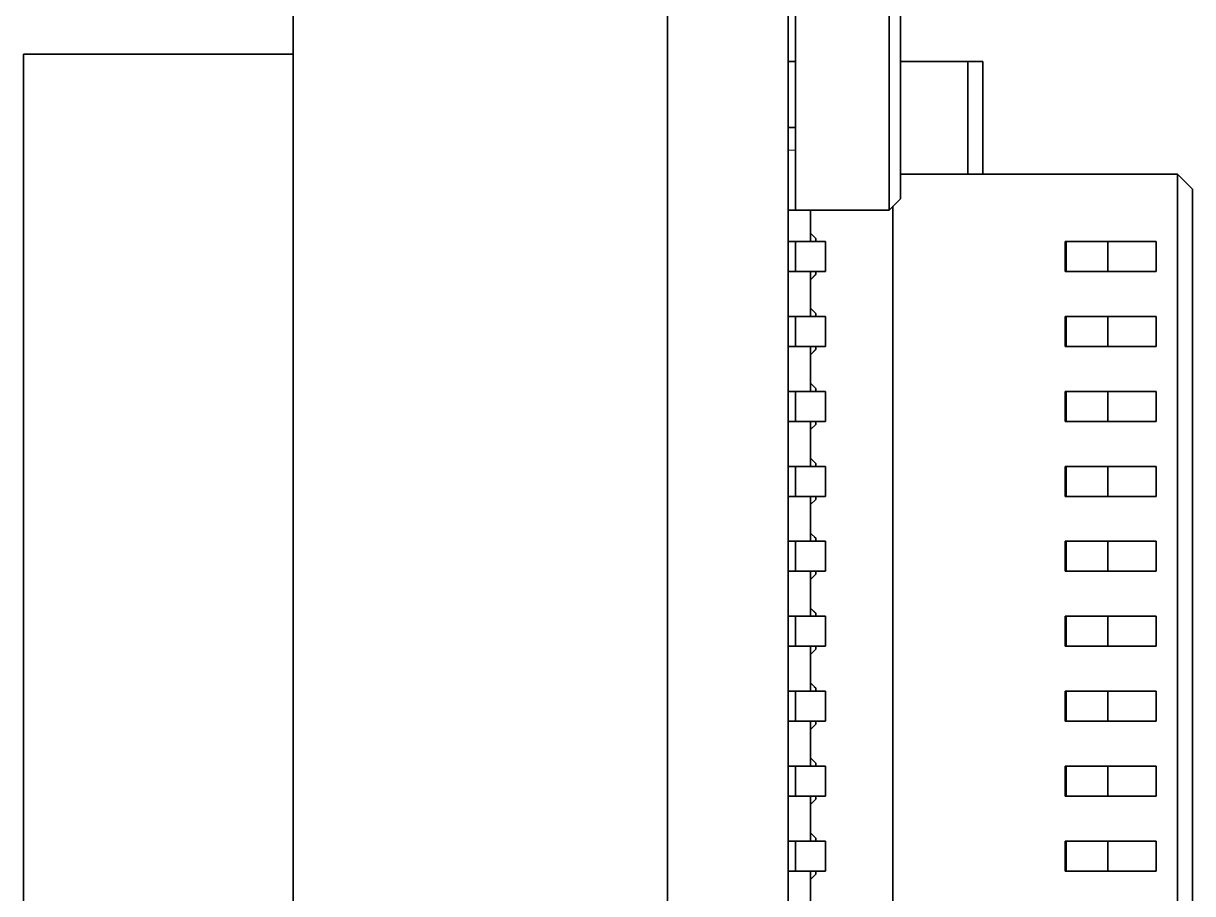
# Model space of a CAD drawing. Extents: x 386 to 1090, y 188 to 736.
# Drawn here: x 581.81 to 589.61, y 615.81 to 621.61 of the extents above; entities that cross this region are included whole.
import ezdxf

# ---------------------------------------------------------------- set-up
doc = ezdxf.new("R2010")
doc.units = 0

msp = doc.modelspace()

# ---------------------------------------------------------------- linework, layer by layer
at = {"color": 7, "lineweight": 35}
for p, q in [((586.108, 601.3088), (586.108, 630.3088)), ((586.9131, 601.3088), (586.9131, 630.3088))]:
    msp.add_line(p, q, dxfattribs=at)
at = {"color": 7, "lineweight": 35, "ltscale": 0.4}
msp.add_line((583.608, 606.4088), (583.608, 622.4088), dxfattribs=at)
at = {"color": 7, "lineweight": 35, "ltscale": 0.05}
for p, q in [((586.9631, 620.3688), (586.9631, 622.3688)), ((587.5881, 622.3688), (587.5881, 620.3688))]:
    msp.add_line(p, q, dxfattribs=at)
at = {"color": 7, "lineweight": 35, "ltscale": 0.046249}
for p, q in [((587.6631, 620.4438), (587.6631, 622.2938)), ((589.5131, 620.6088), (587.6631, 620.6088)), ((589.5131, 620.6088), (587.6631, 620.6088))]:
    msp.add_line(p, q, dxfattribs=at)
at = {"color": 7, "lineweight": 35, "ltscale": 0.28}
msp.add_line((581.808, 621.4088), (581.808, 610.2087), dxfattribs=at)
at = {"color": 7, "lineweight": 35, "ltscale": 0.045}
msp.add_line((581.808, 621.4088), (583.608, 621.4088), dxfattribs=at)
at = {"color": 7, "lineweight": 35, "ltscale": 0.00125}
for p, q in [((586.9131, 621.3588), (586.9631, 621.3588)), ((586.9131, 621.3588), (586.9631, 621.3588)), ((586.9631, 620.9188), (586.9131, 620.9188)), ((588.2131, 620.6588), (588.2131, 620.6088)), ((588.2131, 620.6088), (588.2131, 620.6588)), ((586.9131, 620.3688), (586.9631, 620.3688)), ((586.9631, 620.1588), (586.9131, 620.1588)), ((586.9131, 620.1588), (586.9631, 620.1588)), ((586.9631, 619.9587), (586.9131, 619.9587)), ((586.9131, 619.9587), (586.9631, 619.9587)), ((586.9131, 619.9587), (586.9631, 619.9587)), ((586.9631, 619.6588), (586.9131, 619.6588)), ((586.9131, 619.6588), (586.9631, 619.6588)), ((586.9631, 619.4587), (586.9131, 619.4587)), ((586.9131, 619.4587), (586.9631, 619.4587)), ((586.9131, 619.4587), (586.9631, 619.4587)), ((586.9631, 619.1588), (586.9131, 619.1588)), ((586.9131, 619.1588), (586.9631, 619.1588)), ((586.9631, 618.9587), (586.9131, 618.9587)), ((586.9131, 618.9587), (586.9631, 618.9587)), ((586.9131, 618.9587), (586.9631, 618.9587)), ((586.9631, 618.6588), (586.9131, 618.6588)), ((586.9131, 618.6588), (586.9631, 618.6588)), ((586.9131, 618.4587), (586.9631, 618.4587)), ((586.9631, 618.4587), (586.9131, 618.4587)), ((586.9131, 618.4587), (586.9631, 618.4587)), ((586.9631, 618.1588), (586.9131, 618.1588)), ((586.9131, 618.1588), (586.9631, 618.1588)), ((586.9631, 617.9587), (586.9131, 617.9587)), ((586.9131, 617.9587), (586.9631, 617.9587)), ((586.9131, 617.9587), (586.9631, 617.9587)), ((586.9631, 617.6588), (586.9131, 617.6588)), ((586.9131, 617.6588), (586.9631, 617.6588)), ((586.9631, 617.4587), (586.9131, 617.4587)), ((586.9131, 617.4587), (586.9631, 617.4587)), ((586.9131, 617.4587), (586.9631, 617.4587)), ((586.9131, 617.1588), (586.9631, 617.1588)), ((586.9631, 617.1588), (586.9131, 617.1588)), ((586.9131, 616.9587), (586.9631, 616.9587)), ((586.9631, 616.9587), (586.9131, 616.9587)), ((586.9131, 616.9587), (586.9631, 616.9587)), ((586.9631, 616.6588), (586.9131, 616.6588)), ((586.9131, 616.6588), (586.9631, 616.6588)), ((586.9131, 616.4587), (586.9631, 616.4587)), ((586.9131, 616.4587), (586.9631, 616.4587)), ((586.9631, 616.4587), (586.9131, 616.4587)), ((586.9631, 616.1588), (586.9131, 616.1588)), ((586.9131, 616.1588), (586.9631, 616.1588)), ((586.9631, 615.9587), (586.9131, 615.9587)), ((586.9131, 615.9587), (586.9631, 615.9587)), ((586.9131, 615.9587), (586.9631, 615.9587))]:
    msp.add_line(p, q, dxfattribs=at)
at = {"color": 7, "lineweight": 35, "ltscale": 0.011}
msp.add_line((586.9131, 620.9188), (586.9131, 621.3588), dxfattribs=at)
msp.add_line((586.9131, 620.9188), (586.9131, 621.3588), dxfattribs=at)
at = {"color": 7, "lineweight": 35, "ltscale": 0.011249}
msp.add_line((587.6631, 621.3588), (588.113, 621.3588), dxfattribs=at)
msp.add_line((587.6631, 621.3588), (588.113, 621.3588), dxfattribs=at)
at = {"color": 7, "lineweight": 35, "ltscale": 0.002501}
for p, q in [((588.113, 621.3588), (588.2131, 621.3588)), ((588.113, 621.3588), (588.2131, 621.3588)), ((589.613, 620.5088), (589.613, 620.4088)), ((589.613, 620.4088), (589.613, 620.5088))]:
    msp.add_line(p, q, dxfattribs=at)
at = {"color": 7, "lineweight": 35, "ltscale": 0.01875}
for p, q in [((588.113, 620.6088), (588.113, 621.3588)), ((588.113, 620.6088), (588.113, 621.3588)), ((588.2131, 620.6088), (588.2131, 621.3588)), ((588.2131, 620.6088), (588.2131, 621.3588)), ((588.2131, 621.3588), (588.2131, 620.6088))]:
    msp.add_line(p, q, dxfattribs=at)
at = {"color": 7, "lineweight": 35, "ltscale": 0.003749}
msp.add_line((586.9131, 620.9188), (586.9131, 620.7688), dxfattribs=at)
at = {"color": 7, "lineweight": 13, "ltscale": 0.00125}
msp.add_line((586.9131, 620.7688), (586.9631, 620.7688), dxfattribs=at)
at = {"color": 7, "lineweight": 35, "ltscale": 0.010001}
msp.add_line((586.9131, 620.3688), (586.9131, 620.7688), dxfattribs=at)
at = {"color": 7, "lineweight": 35, "ltscale": 0.003535}
msp.add_line((589.5131, 620.6088), (589.613, 620.5088), dxfattribs=at)
msp.add_line((589.5131, 620.6088), (589.613, 620.5088), dxfattribs=at)
at = {"color": 7, "lineweight": 35, "ltscale": 0.239999}
msp.add_line((589.5131, 620.6088), (589.5131, 611.0088), dxfattribs=at)
msp.add_line((589.5131, 620.6088), (589.5131, 611.0088), dxfattribs=at)
at = {"color": 7, "lineweight": 35, "ltscale": 0.235001}
msp.add_line((589.613, 611.1088), (589.613, 620.5088), dxfattribs=at)
msp.add_line((589.613, 611.1088), (589.613, 620.5088), dxfattribs=at)
msp.add_line((589.613, 611.1088), (589.613, 620.5088), dxfattribs=at)
at = {"color": 7, "lineweight": 35, "ltscale": 0.002652}
msp.add_line((587.6631, 620.4438), (587.5881, 620.3688), dxfattribs=at)
at = {"color": 7, "lineweight": 35, "ltscale": 0.015625}
msp.add_line((587.5881, 620.3688), (586.9631, 620.3688), dxfattribs=at)
at = {"color": 7, "lineweight": 35, "ltscale": 0.003876}
msp.add_line((587.063, 620.3688), (587.063, 620.2137), dxfattribs=at)
msp.add_line((587.063, 620.3688), (587.063, 620.2137), dxfattribs=at)
at = {"color": 7, "lineweight": 35, "ltscale": 0.253375}
msp.add_line((587.613, 610.2588), (587.613, 620.3938), dxfattribs=at)
msp.add_line((587.613, 610.2588), (587.613, 620.3938), dxfattribs=at)
at = {"color": 7, "lineweight": 35, "ltscale": 0.234625}
msp.add_line((587.613, 611.0088), (587.613, 620.3938), dxfattribs=at)
at = {"color": 7, "lineweight": 35, "ltscale": 0.001238}
for p, q in [((587.0981, 620.1788), (587.063, 620.2137)), ((587.0981, 620.1788), (587.063, 620.2137)), ((587.0981, 620.1788), (587.063, 620.2137)), ((587.0981, 619.6788), (587.063, 619.7137)), ((587.0981, 619.6788), (587.063, 619.7137)), ((587.0981, 619.6788), (587.063, 619.7137)), ((587.0981, 619.1788), (587.063, 619.2137)), ((587.0981, 619.1788), (587.063, 619.2137)), ((587.0981, 619.1788), (587.063, 619.2137)), ((587.0981, 618.6788), (587.063, 618.7137)), ((587.063, 618.7137), (587.0981, 618.6788)), ((587.0981, 618.6788), (587.063, 618.7137)), ((587.0981, 618.1788), (587.063, 618.2137)), ((587.0981, 618.1788), (587.063, 618.2137)), ((587.0981, 618.1788), (587.063, 618.2137)), ((587.0981, 617.6788), (587.063, 617.7137)), ((587.063, 617.7137), (587.0981, 617.6788)), ((587.0981, 617.6788), (587.063, 617.7137)), ((587.0981, 617.1788), (587.063, 617.2137)), ((587.0981, 617.1788), (587.063, 617.2137)), ((587.0981, 617.1788), (587.063, 617.2137)), ((587.0981, 616.6788), (587.063, 616.7137)), ((587.0981, 616.6788), (587.063, 616.7137)), ((587.0981, 616.6788), (587.063, 616.7137)), ((587.0981, 616.1788), (587.063, 616.2137)), ((587.0981, 616.1788), (587.063, 616.2137)), ((587.0981, 616.1788), (587.063, 616.2137))]:
    msp.add_line(p, q, dxfattribs=at)
at = {"color": 7, "lineweight": 35, "ltscale": 0.001375}
for p, q in [((587.063, 620.2137), (587.063, 620.1588)), ((587.063, 620.2137), (587.063, 620.1588)), ((587.063, 619.9587), (587.063, 619.9037)), ((587.063, 619.9587), (587.063, 619.9037)), ((587.063, 619.7137), (587.063, 619.6588)), ((587.063, 619.7137), (587.063, 619.6588)), ((587.063, 619.4587), (587.063, 619.4037)), ((587.063, 619.4587), (587.063, 619.4037)), ((587.063, 619.2137), (587.063, 619.1588)), ((587.063, 619.2137), (587.063, 619.1588)), ((587.063, 618.9587), (587.063, 618.9037)), ((587.063, 618.9587), (587.063, 618.9037)), ((587.063, 618.7137), (587.063, 618.6588)), ((587.063, 618.7137), (587.063, 618.6588)), ((587.063, 618.4587), (587.063, 618.4037)), ((587.063, 618.4587), (587.063, 618.4037)), ((587.063, 618.2137), (587.063, 618.1588)), ((587.063, 618.2137), (587.063, 618.1588)), ((587.063, 617.9587), (587.063, 617.9037)), ((587.063, 617.9587), (587.063, 617.9037)), ((587.063, 617.7137), (587.063, 617.6588)), ((587.063, 617.7137), (587.063, 617.6588)), ((587.063, 617.4587), (587.063, 617.4037)), ((587.063, 617.4587), (587.063, 617.4037)), ((587.063, 617.2137), (587.063, 617.1588)), ((587.063, 617.2137), (587.063, 617.1588)), ((587.063, 616.9587), (587.063, 616.9037)), ((587.063, 616.9587), (587.063, 616.9037)), ((587.063, 616.7137), (587.063, 616.6588)), ((587.063, 616.7137), (587.063, 616.6588)), ((587.063, 616.4587), (587.063, 616.4037)), ((587.063, 616.4587), (587.063, 616.4037)), ((587.063, 616.2137), (587.063, 616.1588)), ((587.063, 616.2137), (587.063, 616.1588)), ((587.063, 615.9587), (587.063, 615.9037)), ((587.063, 615.9587), (587.063, 615.9037))]:
    msp.add_line(p, q, dxfattribs=at)
at = {"color": 7, "lineweight": 35, "ltscale": 0.000363611}
for p, q in [((587.0878, 620.189), (587.0981, 620.1788)), ((587.0878, 619.689), (587.0981, 619.6788)), ((587.0878, 619.189), (587.0981, 619.1788)), ((587.0878, 618.189), (587.0981, 618.1788)), ((587.0878, 617.189), (587.0981, 617.1788)), ((587.0878, 616.689), (587.0981, 616.6788)), ((587.0878, 616.189), (587.0981, 616.1788))]:
    msp.add_line(p, q, dxfattribs=at)
at = {"color": 7, "lineweight": 35, "ltscale": 0.005}
for p, q in [((586.9131, 620.1588), (586.9131, 619.9587)), ((586.9131, 620.1588), (586.9131, 619.9587)), ((586.9631, 620.1588), (587.1631, 620.1588)), ((586.9631, 620.1588), (586.9631, 619.9587)), ((586.9631, 620.1588), (586.9631, 619.9587)), ((586.9631, 620.1588), (587.1631, 620.1588)), ((587.1631, 620.1588), (587.1631, 619.9587)), ((587.1631, 620.1588), (587.1631, 619.9587)), ((587.1631, 619.9587), (587.1631, 620.1588)), ((588.763, 620.1588), (588.763, 619.9587)), ((588.763, 620.1588), (588.763, 619.9587)), ((588.7685, 619.9587), (588.7685, 620.1588)), ((588.7685, 620.1588), (588.7685, 619.9587)), ((588.7686, 620.1588), (588.7686, 619.9587)), ((589.048, 620.1588), (589.048, 619.9587)), ((589.048, 620.1588), (589.048, 619.9587)), ((589.3702, 619.9587), (589.3702, 620.1588)), ((589.3702, 619.9587), (589.3702, 620.1588)), ((586.9631, 619.9587), (587.1631, 619.9587)), ((586.9631, 619.9587), (587.1631, 619.9587)), ((586.9131, 619.6588), (586.9131, 619.4587)), ((586.9131, 619.6588), (586.9131, 619.4587)), ((586.9631, 619.6588), (587.1631, 619.6588)), ((586.9631, 619.6588), (586.9631, 619.4587)), ((586.9631, 619.6588), (587.1631, 619.6588)), ((586.9631, 619.6588), (586.9631, 619.4587)), ((587.1631, 619.6588), (587.1631, 619.4587)), ((587.1631, 619.6588), (587.1631, 619.4587)), ((587.1631, 619.4587), (587.1631, 619.6588)), ((588.763, 619.6588), (588.763, 619.4587)), ((588.763, 619.6588), (588.763, 619.4587)), ((588.7685, 619.4587), (588.7685, 619.6588)), ((588.7685, 619.6588), (588.7685, 619.4587)), ((588.7686, 619.6588), (588.7686, 619.4587)), ((589.048, 619.6588), (589.048, 619.4587)), ((589.048, 619.6588), (589.048, 619.4587)), ((589.3702, 619.4587), (589.3702, 619.6588)), ((589.3702, 619.4587), (589.3702, 619.6588)), ((586.9631, 619.4587), (587.1631, 619.4587)), ((586.9631, 619.4587), (587.1631, 619.4587)), ((586.9131, 619.1588), (586.9131, 618.9587)), ((586.9131, 619.1588), (586.9131, 618.9587)), ((586.9631, 619.1588), (587.1631, 619.1588)), ((586.9631, 619.1588), (586.9631, 618.9587)), ((586.9631, 619.1588), (587.1631, 619.1588)), ((586.9631, 619.1588), (586.9631, 618.9587)), ((587.1631, 619.1588), (587.1631, 618.9587)), ((587.1631, 619.1588), (587.1631, 618.9587)), ((587.1631, 618.9587), (587.1631, 619.1588)), ((588.763, 619.1588), (588.763, 618.9587)), ((588.763, 619.1588), (588.763, 618.9587)), ((588.7685, 618.9587), (588.7685, 619.1588)), ((588.7685, 619.1588), (588.7685, 618.9587)), ((588.7686, 619.1588), (588.7686, 618.9587)), ((589.048, 619.1588), (589.048, 618.9587)), ((589.048, 619.1588), (589.048, 618.9587)), ((589.3702, 618.9587), (589.3702, 619.1588)), ((589.3702, 618.9587), (589.3702, 619.1588)), ((586.9631, 618.9587), (587.1631, 618.9587)), ((586.9631, 618.9587), (587.1631, 618.9587)), ((586.9131, 618.6588), (586.9131, 618.4587)), ((586.9131, 618.6588), (586.9131, 618.4587)), ((586.9631, 618.6588), (587.1631, 618.6588)), ((586.9631, 618.6588), (586.9631, 618.4587)), ((586.9631, 618.6588), (587.1631, 618.6588)), ((586.9631, 618.6588), (586.9631, 618.4587)), ((587.1631, 618.6588), (587.1631, 618.4587)), ((587.1631, 618.6588), (587.1631, 618.4587)), ((587.1631, 618.4587), (587.1631, 618.6588)), ((588.763, 618.6588), (588.763, 618.4587)), ((588.763, 618.6588), (588.763, 618.4587)), ((588.7685, 618.4587), (588.7685, 618.6588)), ((588.7685, 618.6588), (588.7685, 618.4587)), ((588.7686, 618.6588), (588.7686, 618.4587)), ((589.048, 618.6588), (589.048, 618.4587)), ((589.048, 618.6588), (589.048, 618.4587)), ((589.3702, 618.4587), (589.3702, 618.6588)), ((589.3702, 618.4587), (589.3702, 618.6588)), ((586.9631, 618.4587), (587.1631, 618.4587)), ((586.9631, 618.4587), (587.1631, 618.4587)), ((586.9131, 618.1588), (586.9131, 617.9587)), ((586.9131, 618.1588), (586.9131, 617.9587)), ((586.9631, 618.1588), (587.1631, 618.1588)), ((586.9631, 618.1588), (586.9631, 617.9587)), ((586.9631, 618.1588), (587.1631, 618.1588)), ((586.9631, 618.1588), (586.9631, 617.9587)), ((587.1631, 618.1588), (587.1631, 617.9587)), ((587.1631, 618.1588), (587.1631, 617.9587)), ((587.1631, 617.9587), (587.1631, 618.1588)), ((588.763, 618.1588), (588.763, 617.9587)), ((588.763, 618.1588), (588.763, 617.9587)), ((588.7685, 617.9587), (588.7685, 618.1588)), ((588.7685, 618.1588), (588.7685, 617.9587)), ((588.7686, 618.1588), (588.7686, 617.9587)), ((589.048, 618.1588), (589.048, 617.9587)), ((589.048, 618.1588), (589.048, 617.9587)), ((589.3702, 617.9587), (589.3702, 618.1588)), ((589.3702, 617.9587), (589.3702, 618.1588)), ((586.9631, 617.9587), (587.1631, 617.9587)), ((586.9631, 617.9587), (587.1631, 617.9587)), ((586.9131, 617.6588), (586.9131, 617.4587)), ((586.9131, 617.6588), (586.9131, 617.4587)), ((586.9631, 617.6588), (587.1631, 617.6588)), ((586.9631, 617.6588), (586.9631, 617.4587)), ((586.9631, 617.6588), (587.1631, 617.6588)), ((586.9631, 617.6588), (586.9631, 617.4587)), ((587.1631, 617.6588), (587.1631, 617.4587)), ((587.1631, 617.6588), (587.1631, 617.4587)), ((587.1631, 617.4587), (587.1631, 617.6588)), ((588.763, 617.6588), (588.763, 617.4587)), ((588.763, 617.6588), (588.763, 617.4587)), ((588.7685, 617.4587), (588.7685, 617.6588)), ((588.7685, 617.6588), (588.7685, 617.4587)), ((588.7686, 617.6588), (588.7686, 617.4587)), ((589.048, 617.6588), (589.048, 617.4587)), ((589.048, 617.6588), (589.048, 617.4587)), ((589.3702, 617.4587), (589.3702, 617.6588)), ((589.3702, 617.4587), (589.3702, 617.6588)), ((586.9631, 617.4587), (587.1631, 617.4587)), ((586.9631, 617.4587), (587.1631, 617.4587)), ((586.9131, 617.1588), (586.9131, 616.9587)), ((586.9131, 617.1588), (586.9131, 616.9587)), ((586.9631, 617.1588), (586.9631, 616.9587)), ((586.9631, 617.1588), (586.9631, 616.9587)), ((586.9631, 617.1588), (587.1631, 617.1588)), ((586.9631, 617.1588), (587.1631, 617.1588)), ((587.1631, 617.1588), (587.1631, 616.9587)), ((587.1631, 617.1588), (587.1631, 616.9587)), ((587.1631, 616.9587), (587.1631, 617.1588)), ((588.763, 617.1588), (588.763, 616.9587)), ((588.763, 617.1588), (588.763, 616.9587)), ((588.7685, 617.1588), (588.7685, 616.9587)), ((588.7685, 616.9587), (588.7685, 617.1588)), ((588.7686, 617.1588), (588.7686, 616.9587)), ((589.048, 617.1588), (589.048, 616.9587)), ((589.048, 617.1588), (589.048, 616.9587)), ((589.3702, 616.9587), (589.3702, 617.1588)), ((589.3702, 616.9587), (589.3702, 617.1588)), ((586.9631, 616.9587), (587.1631, 616.9587)), ((586.9631, 616.9587), (587.1631, 616.9587)), ((586.9131, 616.6588), (586.9131, 616.4587)), ((586.9131, 616.6588), (586.9131, 616.4587)), ((586.9631, 616.6588), (587.1631, 616.6588)), ((586.9631, 616.6588), (586.9631, 616.4587)), ((586.9631, 616.6588), (586.9631, 616.4587)), ((586.9631, 616.6588), (587.1631, 616.6588)), ((587.1631, 616.6588), (587.1631, 616.4587)), ((587.1631, 616.6588), (587.1631, 616.4587)), ((587.1631, 616.4587), (587.1631, 616.6588)), ((588.763, 616.6588), (588.763, 616.4587)), ((588.763, 616.6588), (588.763, 616.4587)), ((588.7685, 616.6588), (588.7685, 616.4587)), ((588.7685, 616.4587), (588.7685, 616.6588)), ((588.7686, 616.6588), (588.7686, 616.4587)), ((589.048, 616.6588), (589.048, 616.4587)), ((589.048, 616.6588), (589.048, 616.4587)), ((589.3702, 616.4587), (589.3702, 616.6588)), ((589.3702, 616.4587), (589.3702, 616.6588)), ((586.9631, 616.4587), (587.1631, 616.4587)), ((586.9631, 616.4587), (587.1631, 616.4587)), ((586.9131, 616.1588), (586.9131, 615.9587)), ((586.9131, 616.1588), (586.9131, 615.9587)), ((586.9631, 616.1588), (587.1631, 616.1588)), ((586.9631, 616.1588), (586.9631, 615.9587)), ((586.9631, 616.1588), (586.9631, 615.9587)), ((586.9631, 616.1588), (587.1631, 616.1588)), ((587.1631, 616.1588), (587.1631, 615.9587)), ((587.1631, 616.1588), (587.1631, 615.9587)), ((587.1631, 615.9587), (587.1631, 616.1588)), ((588.763, 616.1588), (588.763, 615.9587)), ((588.763, 616.1588), (588.763, 615.9587)), ((588.7685, 616.1588), (588.7685, 615.9587)), ((588.7685, 615.9587), (588.7685, 616.1588)), ((588.7686, 616.1588), (588.7686, 615.9587)), ((589.048, 616.1588), (589.048, 615.9587)), ((589.048, 616.1588), (589.048, 615.9587)), ((589.3702, 615.9587), (589.3702, 616.1588)), ((589.3702, 615.9587), (589.3702, 616.1588)), ((586.9631, 615.9587), (587.1631, 615.9587)), ((586.9631, 615.9587), (587.1631, 615.9587))]:
    msp.add_line(p, q, dxfattribs=at)
at = {"color": 7, "lineweight": 35, "ltscale": 0.000500488}
for p, q in [((587.0981, 620.1588), (587.0981, 620.1788)), ((587.0981, 620.1588), (587.0981, 620.1788)), ((587.0981, 619.6588), (587.0981, 619.6788)), ((587.0981, 619.6588), (587.0981, 619.6788)), ((587.0981, 619.1588), (587.0981, 619.1788)), ((587.0981, 619.1588), (587.0981, 619.1788)), ((587.0981, 618.6588), (587.0981, 618.6788)), ((587.0981, 618.6588), (587.0981, 618.6788)), ((587.0981, 618.1588), (587.0981, 618.1788)), ((587.0981, 618.1588), (587.0981, 618.1788)), ((587.0981, 617.6588), (587.0981, 617.6788)), ((587.0981, 617.6588), (587.0981, 617.6788)), ((587.0981, 617.1588), (587.0981, 617.1788)), ((587.0981, 617.1588), (587.0981, 617.1788)), ((587.0981, 616.6588), (587.0981, 616.6788)), ((587.0981, 616.6588), (587.0981, 616.6788)), ((587.0981, 616.1588), (587.0981, 616.1788)), ((587.0981, 616.1588), (587.0981, 616.1788))]:
    msp.add_line(p, q, dxfattribs=at)
at = {"color": 7, "lineweight": 35, "ltscale": 0.000137329}
for p, q in [((588.763, 620.1588), (588.7685, 620.1588)), ((588.763, 619.9587), (588.7685, 619.9587)), ((588.763, 619.6588), (588.7685, 619.6588)), ((588.763, 619.4587), (588.7685, 619.4587)), ((588.763, 619.1588), (588.7685, 619.1588)), ((588.763, 618.9587), (588.7685, 618.9587)), ((588.763, 618.6588), (588.7685, 618.6588)), ((588.763, 618.4587), (588.7685, 618.4587)), ((588.763, 618.1588), (588.7685, 618.1588)), ((588.763, 617.9587), (588.7685, 617.9587)), ((588.763, 617.6588), (588.7685, 617.6588)), ((588.763, 617.4587), (588.7685, 617.4587)), ((588.763, 617.1588), (588.7685, 617.1588)), ((588.763, 616.9587), (588.7685, 616.9587)), ((588.763, 616.6588), (588.7685, 616.6588)), ((588.763, 616.4587), (588.7685, 616.4587)), ((588.763, 616.1588), (588.7685, 616.1588)), ((588.763, 615.9587), (588.7685, 615.9587))]:
    msp.add_line(p, q, dxfattribs=at)
at = {"color": 7, "lineweight": 35, "ltscale": 0.000138855}
for p, q in [((588.763, 620.1588), (588.7686, 620.1588)), ((588.763, 619.9587), (588.7686, 619.9587)), ((588.763, 619.6588), (588.7686, 619.6588)), ((588.763, 619.4587), (588.7686, 619.4587)), ((588.763, 619.1588), (588.7686, 619.1588)), ((588.763, 618.9587), (588.7686, 618.9587)), ((588.763, 618.6588), (588.7686, 618.6588)), ((588.763, 618.4587), (588.7686, 618.4587)), ((588.763, 618.1588), (588.7686, 618.1588)), ((588.763, 617.9587), (588.7686, 617.9587)), ((588.763, 617.6588), (588.7686, 617.6588)), ((588.763, 617.4587), (588.7686, 617.4587)), ((588.763, 617.1588), (588.7686, 617.1588)), ((588.763, 616.9587), (588.7686, 616.9587)), ((588.763, 616.6588), (588.7686, 616.6588)), ((588.763, 616.4587), (588.7686, 616.4587)), ((588.763, 616.1588), (588.7686, 616.1588)), ((588.763, 615.9587), (588.7686, 615.9587))]:
    msp.add_line(p, q, dxfattribs=at)
at = {"color": 7, "lineweight": 35, "ltscale": 0.006985}
for p, q in [((589.048, 620.1588), (588.7686, 620.1588)), ((588.7686, 619.9587), (589.048, 619.9587)), ((589.048, 619.6588), (588.7686, 619.6588)), ((588.7686, 619.4587), (589.048, 619.4587)), ((589.048, 619.1588), (588.7686, 619.1588)), ((588.7686, 618.9587), (589.048, 618.9587)), ((589.048, 618.6588), (588.7686, 618.6588)), ((588.7686, 618.4587), (589.048, 618.4587)), ((589.048, 618.1588), (588.7686, 618.1588)), ((588.7686, 617.9587), (589.048, 617.9587)), ((589.048, 617.6588), (588.7686, 617.6588)), ((588.7686, 617.4587), (589.048, 617.4587)), ((589.048, 617.1588), (588.7686, 617.1588)), ((588.7686, 616.9587), (589.048, 616.9587)), ((589.048, 616.6588), (588.7686, 616.6588)), ((588.7686, 616.4587), (589.048, 616.4587)), ((589.048, 616.1588), (588.7686, 616.1588)), ((588.7686, 615.9587), (589.048, 615.9587))]:
    msp.add_line(p, q, dxfattribs=at)
at = {"color": 7, "lineweight": 35, "ltscale": 0.004863}
for p, q in [((588.7686, 620.1588), (588.9631, 620.1588)), ((588.7686, 619.9587), (588.9631, 619.9587)), ((588.7686, 619.6588), (588.9631, 619.6588)), ((588.7686, 619.4587), (588.9631, 619.4587)), ((588.7686, 619.1588), (588.9631, 619.1588)), ((588.7686, 618.9587), (588.9631, 618.9587)), ((588.7686, 618.6588), (588.9631, 618.6588)), ((588.7686, 618.4587), (588.9631, 618.4587)), ((588.7686, 618.1588), (588.9631, 618.1588)), ((588.7686, 617.9587), (588.9631, 617.9587)), ((588.7686, 617.6588), (588.9631, 617.6588)), ((588.7686, 617.4587), (588.9631, 617.4587)), ((588.7686, 617.1588), (588.9631, 617.1588)), ((588.7686, 616.9587), (588.9631, 616.9587)), ((588.7686, 616.6588), (588.9631, 616.6588)), ((588.7686, 616.4587), (588.9631, 616.4587)), ((588.7686, 616.1588), (588.9631, 616.1588)), ((588.7686, 615.9587), (588.9631, 615.9587))]:
    msp.add_line(p, q, dxfattribs=at)
at = {"color": 7, "lineweight": 35, "ltscale": 0.002122}
for p, q in [((588.9631, 620.1588), (589.048, 620.1588)), ((588.9631, 619.9587), (589.048, 619.9587)), ((588.9631, 619.6588), (589.048, 619.6588)), ((588.9631, 619.4587), (589.048, 619.4587)), ((588.9631, 619.1588), (589.048, 619.1588)), ((588.9631, 618.9587), (589.048, 618.9587)), ((588.9631, 618.6588), (589.048, 618.6588)), ((588.9631, 618.4587), (589.048, 618.4587)), ((588.9631, 618.1588), (589.048, 618.1588)), ((588.9631, 617.9587), (589.048, 617.9587)), ((588.9631, 617.6588), (589.048, 617.6588)), ((588.9631, 617.4587), (589.048, 617.4587)), ((588.9631, 617.1588), (589.048, 617.1588)), ((588.9631, 616.9587), (589.048, 616.9587)), ((588.9631, 616.6588), (589.048, 616.6588)), ((588.9631, 616.4587), (589.048, 616.4587)), ((588.9631, 616.1588), (589.048, 616.1588)), ((588.9631, 615.9587), (589.048, 615.9587))]:
    msp.add_line(p, q, dxfattribs=at)
at = {"color": 7, "lineweight": 35, "ltscale": 0.008055}
for p, q in [((589.048, 620.1588), (589.3702, 620.1588)), ((589.048, 620.1588), (589.3702, 620.1588)), ((589.048, 619.9587), (589.3702, 619.9587)), ((589.048, 619.9587), (589.3702, 619.9587)), ((589.048, 619.6588), (589.3702, 619.6588)), ((589.048, 619.6588), (589.3702, 619.6588)), ((589.048, 619.4587), (589.3702, 619.4587)), ((589.048, 619.4587), (589.3702, 619.4587)), ((589.048, 619.1588), (589.3702, 619.1588)), ((589.048, 619.1588), (589.3702, 619.1588)), ((589.048, 618.9587), (589.3702, 618.9587)), ((589.048, 618.9587), (589.3702, 618.9587)), ((589.048, 618.6588), (589.3702, 618.6588)), ((589.048, 618.6588), (589.3702, 618.6588)), ((589.048, 618.4587), (589.3702, 618.4587)), ((589.048, 618.4587), (589.3702, 618.4587)), ((589.048, 618.1588), (589.3702, 618.1588)), ((589.048, 618.1588), (589.3702, 618.1588)), ((589.048, 617.9587), (589.3702, 617.9587)), ((589.048, 617.9587), (589.3702, 617.9587)), ((589.048, 617.6588), (589.3702, 617.6588)), ((589.048, 617.6588), (589.3702, 617.6588)), ((589.048, 617.4587), (589.3702, 617.4587)), ((589.048, 617.4587), (589.3702, 617.4587)), ((589.048, 617.1588), (589.3702, 617.1588)), ((589.048, 617.1588), (589.3702, 617.1588)), ((589.048, 616.9587), (589.3702, 616.9587)), ((589.048, 616.9587), (589.3702, 616.9587)), ((589.048, 616.6588), (589.3702, 616.6588)), ((589.048, 616.6588), (589.3702, 616.6588)), ((589.048, 616.4587), (589.3702, 616.4587)), ((589.048, 616.4587), (589.3702, 616.4587)), ((589.048, 616.1588), (589.3702, 616.1588)), ((589.048, 616.1588), (589.3702, 616.1588)), ((589.048, 615.9587), (589.3702, 615.9587)), ((589.048, 615.9587), (589.3702, 615.9587))]:
    msp.add_line(p, q, dxfattribs=at)
at = {"color": 7, "lineweight": 35, "ltscale": 0.003036}
for p, q in [((586.9131, 619.9587), (587.0345, 619.9587)), ((586.9131, 619.9587), (587.0345, 619.9587)), ((586.9131, 619.4587), (587.0345, 619.4587)), ((586.9131, 619.4587), (587.0345, 619.4587)), ((586.9131, 618.9587), (587.0345, 618.9587)), ((586.9131, 618.9587), (587.0345, 618.9587)), ((586.9131, 618.4587), (587.0345, 618.4587)), ((586.9131, 618.4587), (587.0345, 618.4587)), ((586.9131, 617.9587), (587.0345, 617.9587)), ((586.9131, 617.9587), (587.0345, 617.9587)), ((586.9131, 617.4587), (587.0345, 617.4587)), ((586.9131, 617.4587), (587.0345, 617.4587)), ((586.9131, 616.9587), (587.0345, 616.9587)), ((586.9131, 616.9587), (587.0345, 616.9587)), ((586.9131, 616.4587), (587.0345, 616.4587)), ((586.9131, 616.4587), (587.0345, 616.4587)), ((586.9131, 615.9587), (587.0345, 615.9587)), ((586.9131, 615.9587), (587.0345, 615.9587))]:
    msp.add_line(p, q, dxfattribs=at)
at = {"color": 7, "lineweight": 35, "ltscale": 0.002504}
for p, q in [((586.9631, 619.9587), (587.0632, 619.9587)), ((586.9631, 619.4587), (587.0632, 619.4587))]:
    msp.add_line(p, q, dxfattribs=at)
at = {"color": 7, "lineweight": 35, "ltscale": 0.000712585}
for p, q in [((587.0345, 619.9587), (587.063, 619.9587)), ((587.063, 619.9587), (587.0345, 619.9587)), ((587.0345, 619.4587), (587.063, 619.4587)), ((587.063, 619.4587), (587.0345, 619.4587)), ((587.0345, 618.9587), (587.063, 618.9587)), ((587.063, 618.9587), (587.0345, 618.9587)), ((587.0345, 618.4587), (587.063, 618.4587)), ((587.063, 618.4587), (587.0345, 618.4587)), ((587.0345, 617.9587), (587.063, 617.9587)), ((587.063, 617.9587), (587.0345, 617.9587)), ((587.0345, 617.4587), (587.063, 617.4587)), ((587.063, 617.4587), (587.0345, 617.4587)), ((587.063, 616.9587), (587.0345, 616.9587)), ((587.0345, 616.9587), (587.063, 616.9587)), ((587.0345, 616.4587), (587.063, 616.4587)), ((587.063, 616.4587), (587.0345, 616.4587)), ((587.0345, 615.9587), (587.063, 615.9587)), ((587.063, 615.9587), (587.0345, 615.9587))]:
    msp.add_line(p, q, dxfattribs=at)
at = {"color": 7, "lineweight": 35, "ltscale": 0.00087592}
for p, q in [((587.063, 619.9587), (587.0981, 619.9583)), ((587.063, 619.4587), (587.0981, 619.4583)), ((587.063, 618.6588), (587.0981, 618.6592)), ((587.063, 617.6588), (587.0981, 617.6592))]:
    msp.add_line(p, q, dxfattribs=at)
at = {"color": 7, "lineweight": 35, "ltscale": 0.000498962}
for p, q in [((587.0981, 619.9388), (587.0981, 619.9587)), ((587.0981, 619.9388), (587.0981, 619.9587)), ((587.0981, 619.4388), (587.0981, 619.4587)), ((587.0981, 619.4388), (587.0981, 619.4587)), ((587.0981, 618.9388), (587.0981, 618.9587)), ((587.0981, 618.9388), (587.0981, 618.9587)), ((587.0981, 618.4388), (587.0981, 618.4587)), ((587.0981, 618.4388), (587.0981, 618.4587)), ((587.0981, 617.9388), (587.0981, 617.9587)), ((587.0981, 617.9388), (587.0981, 617.9587)), ((587.0981, 617.4388), (587.0981, 617.4587)), ((587.0981, 617.4388), (587.0981, 617.4587)), ((587.0981, 616.9388), (587.0981, 616.9587)), ((587.0981, 616.9388), (587.0981, 616.9587)), ((587.0981, 616.4388), (587.0981, 616.4587)), ((587.0981, 616.4388), (587.0981, 616.4587)), ((587.0981, 615.9388), (587.0981, 615.9587)), ((587.0981, 615.9388), (587.0981, 615.9587))]:
    msp.add_line(p, q, dxfattribs=at)
at = {"color": 7, "lineweight": 35, "ltscale": 0.001625}
for p, q in [((587.0981, 619.9587), (587.1631, 619.9587)), ((587.0981, 619.4587), (587.1631, 619.4587)), ((587.0981, 618.9587), (587.1631, 618.9587)), ((587.0981, 618.4587), (587.1631, 618.4587)), ((587.0981, 617.9587), (587.1631, 617.9587)), ((587.0981, 617.4587), (587.1631, 617.4587)), ((587.0981, 616.9587), (587.1631, 616.9587)), ((587.0981, 616.4587), (587.1631, 616.4587)), ((587.0981, 615.9587), (587.1631, 615.9587))]:
    msp.add_line(p, q, dxfattribs=at)
at = {"color": 7, "lineweight": 35, "ltscale": 0.015179}
for p, q in [((588.763, 619.9587), (589.3702, 619.9587)), ((588.763, 619.4587), (589.3702, 619.4587)), ((588.763, 618.9587), (589.3702, 618.9587)), ((588.763, 618.4587), (589.3702, 618.4587)), ((588.763, 617.9587), (589.3702, 617.9587)), ((588.763, 617.4587), (589.3702, 617.4587)), ((588.763, 616.9587), (589.3702, 616.9587)), ((588.763, 616.4587), (589.3702, 616.4587)), ((588.763, 615.9587), (589.3702, 615.9587))]:
    msp.add_line(p, q, dxfattribs=at)
at = {"color": 7, "lineweight": 35, "ltscale": 0.001271}
for p, q in [((587.063, 619.9037), (587.0981, 619.9406)), ((587.0981, 619.9406), (587.063, 619.9037)), ((587.063, 619.4037), (587.0981, 619.4406)), ((587.0981, 619.4406), (587.063, 619.4037)), ((587.0981, 618.6769), (587.063, 618.7137)), ((587.0981, 617.6769), (587.063, 617.7137))]:
    msp.add_line(p, q, dxfattribs=at)
at = {"color": 7, "lineweight": 35, "ltscale": 0.001239}
for p, q in [((587.063, 619.9037), (587.0981, 619.9388)), ((587.063, 619.9037), (587.0981, 619.9388)), ((587.063, 619.4037), (587.0981, 619.4388)), ((587.063, 619.4037), (587.0981, 619.4388)), ((587.063, 618.9037), (587.0981, 618.9388)), ((587.063, 618.9037), (587.0981, 618.9388)), ((587.063, 618.4037), (587.0981, 618.4388)), ((587.063, 618.4037), (587.0981, 618.4388)), ((587.063, 617.9037), (587.0981, 617.9388)), ((587.063, 617.9037), (587.0981, 617.9388)), ((587.063, 617.4037), (587.0981, 617.4388)), ((587.063, 617.4037), (587.0981, 617.4388)), ((587.063, 616.9037), (587.0981, 616.9388)), ((587.063, 616.9037), (587.0981, 616.9388)), ((587.063, 616.4037), (587.0981, 616.4388)), ((587.063, 616.4037), (587.0981, 616.4388)), ((587.063, 615.9037), (587.0981, 615.9388)), ((587.063, 615.9037), (587.0981, 615.9388))]:
    msp.add_line(p, q, dxfattribs=at)
at = {"color": 7, "lineweight": 35, "ltscale": 0.00475}
for p, q in [((587.063, 619.9037), (587.063, 619.7137)), ((587.063, 619.9037), (587.063, 619.7137)), ((587.063, 619.4037), (587.063, 619.2137)), ((587.063, 619.4037), (587.063, 619.2137)), ((587.063, 618.9037), (587.063, 618.7137)), ((587.063, 618.9037), (587.063, 618.7137)), ((587.063, 618.4037), (587.063, 618.2137)), ((587.063, 618.4037), (587.063, 618.2137)), ((587.063, 617.9037), (587.063, 617.7137)), ((587.063, 617.9037), (587.063, 617.7137)), ((587.063, 617.4037), (587.063, 617.2137)), ((587.063, 617.4037), (587.063, 617.2137)), ((587.063, 616.9037), (587.063, 616.7137)), ((587.063, 616.9037), (587.063, 616.7137)), ((587.063, 616.4037), (587.063, 616.2137)), ((587.063, 616.4037), (587.063, 616.2137)), ((587.063, 615.9037), (587.063, 615.7137)), ((587.063, 615.9037), (587.063, 615.7137))]:
    msp.add_line(p, q, dxfattribs=at)
at = {"color": 7, "lineweight": 35, "ltscale": 0.002499}
for p, q in [((586.9631, 618.9587), (587.063, 618.9587)), ((586.9631, 617.9587), (587.063, 617.9587))]:
    msp.add_line(p, q, dxfattribs=at)
at = {"color": 7, "lineweight": 35, "ltscale": 0.000875854}
for p, q in [((587.063, 618.9587), (587.0981, 618.9587)), ((587.063, 618.4587), (587.0981, 618.4587)), ((587.063, 617.9587), (587.0981, 617.9587)), ((587.063, 617.4587), (587.0981, 617.4587)), ((587.063, 616.9587), (587.0981, 616.9587)), ((587.063, 616.4587), (587.0981, 616.4587)), ((587.063, 615.9587), (587.0981, 615.9587))]:
    msp.add_line(p, q, dxfattribs=at)
at = {"color": 7, "lineweight": 35, "ltscale": 0.00047798}
msp.add_line((587.0845, 618.6923), (587.0981, 618.6788), dxfattribs=at)
at = {"color": 7, "lineweight": 35, "ltscale": 0.002502}
for p, q in [((586.9631, 618.4587), (587.0632, 618.4587)), ((586.9631, 617.4587), (587.0632, 617.4587)), ((586.9631, 616.9587), (587.0632, 616.9587)), ((586.9631, 616.4587), (587.0632, 616.4587)), ((586.9631, 615.9587), (587.0632, 615.9587))]:
    msp.add_line(p, q, dxfattribs=at)

doc.saveas('drawing.dxf')
